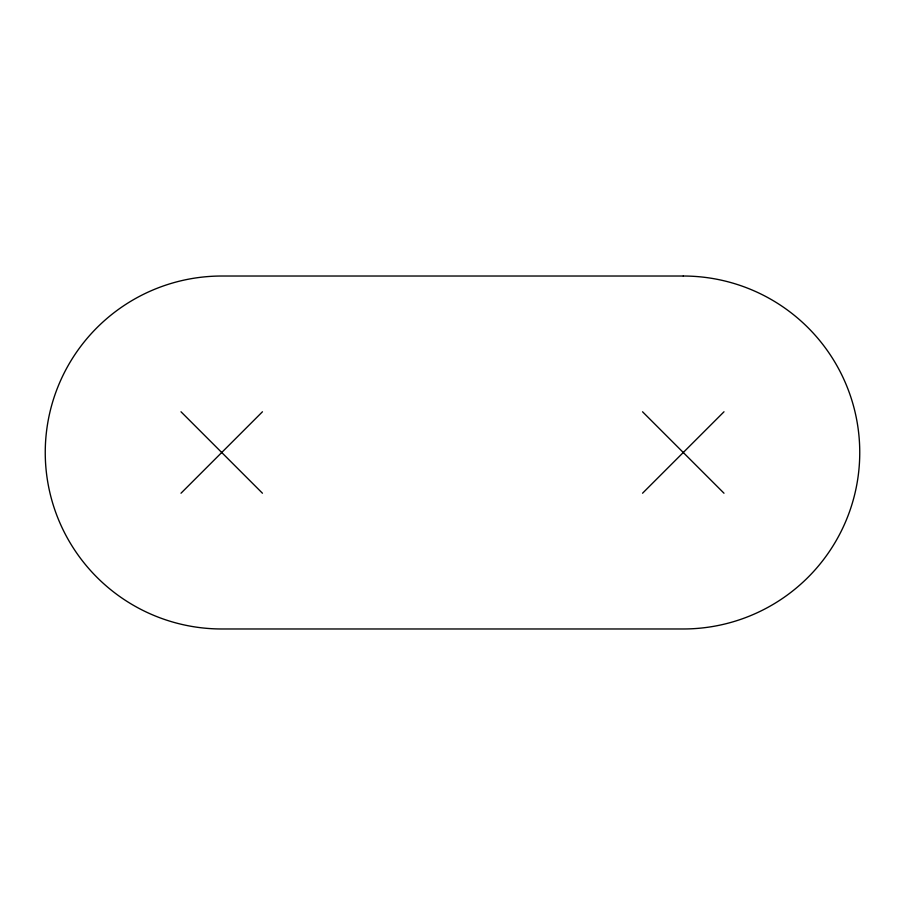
<?xml version="1.0" encoding="UTF-8"?>
<svg xmlns="http://www.w3.org/2000/svg" width="905" height="905" viewBox="0 0 905 905"><rect width="100%" height="100%" fill="white"/><g stroke="black" fill="none" stroke-linecap="round" stroke-linejoin="round"><path stroke-width="1.36" d="M181 493.225L262.45 411.775M642.55 493.225L724 411.775M642.55 411.775L724 493.225M181 411.775L262.45 493.225M683.275 276.025L221.725 276.025A176.475 176.475 0 0 0 45.25 452.5A176.475 176.475 0 0 0 221.725 628.975L683.275 628.975A176.475 176.475 0 0 0 859.75 452.5A176.475 176.475 0 0 0 683.275 276.025"/></g></svg>
